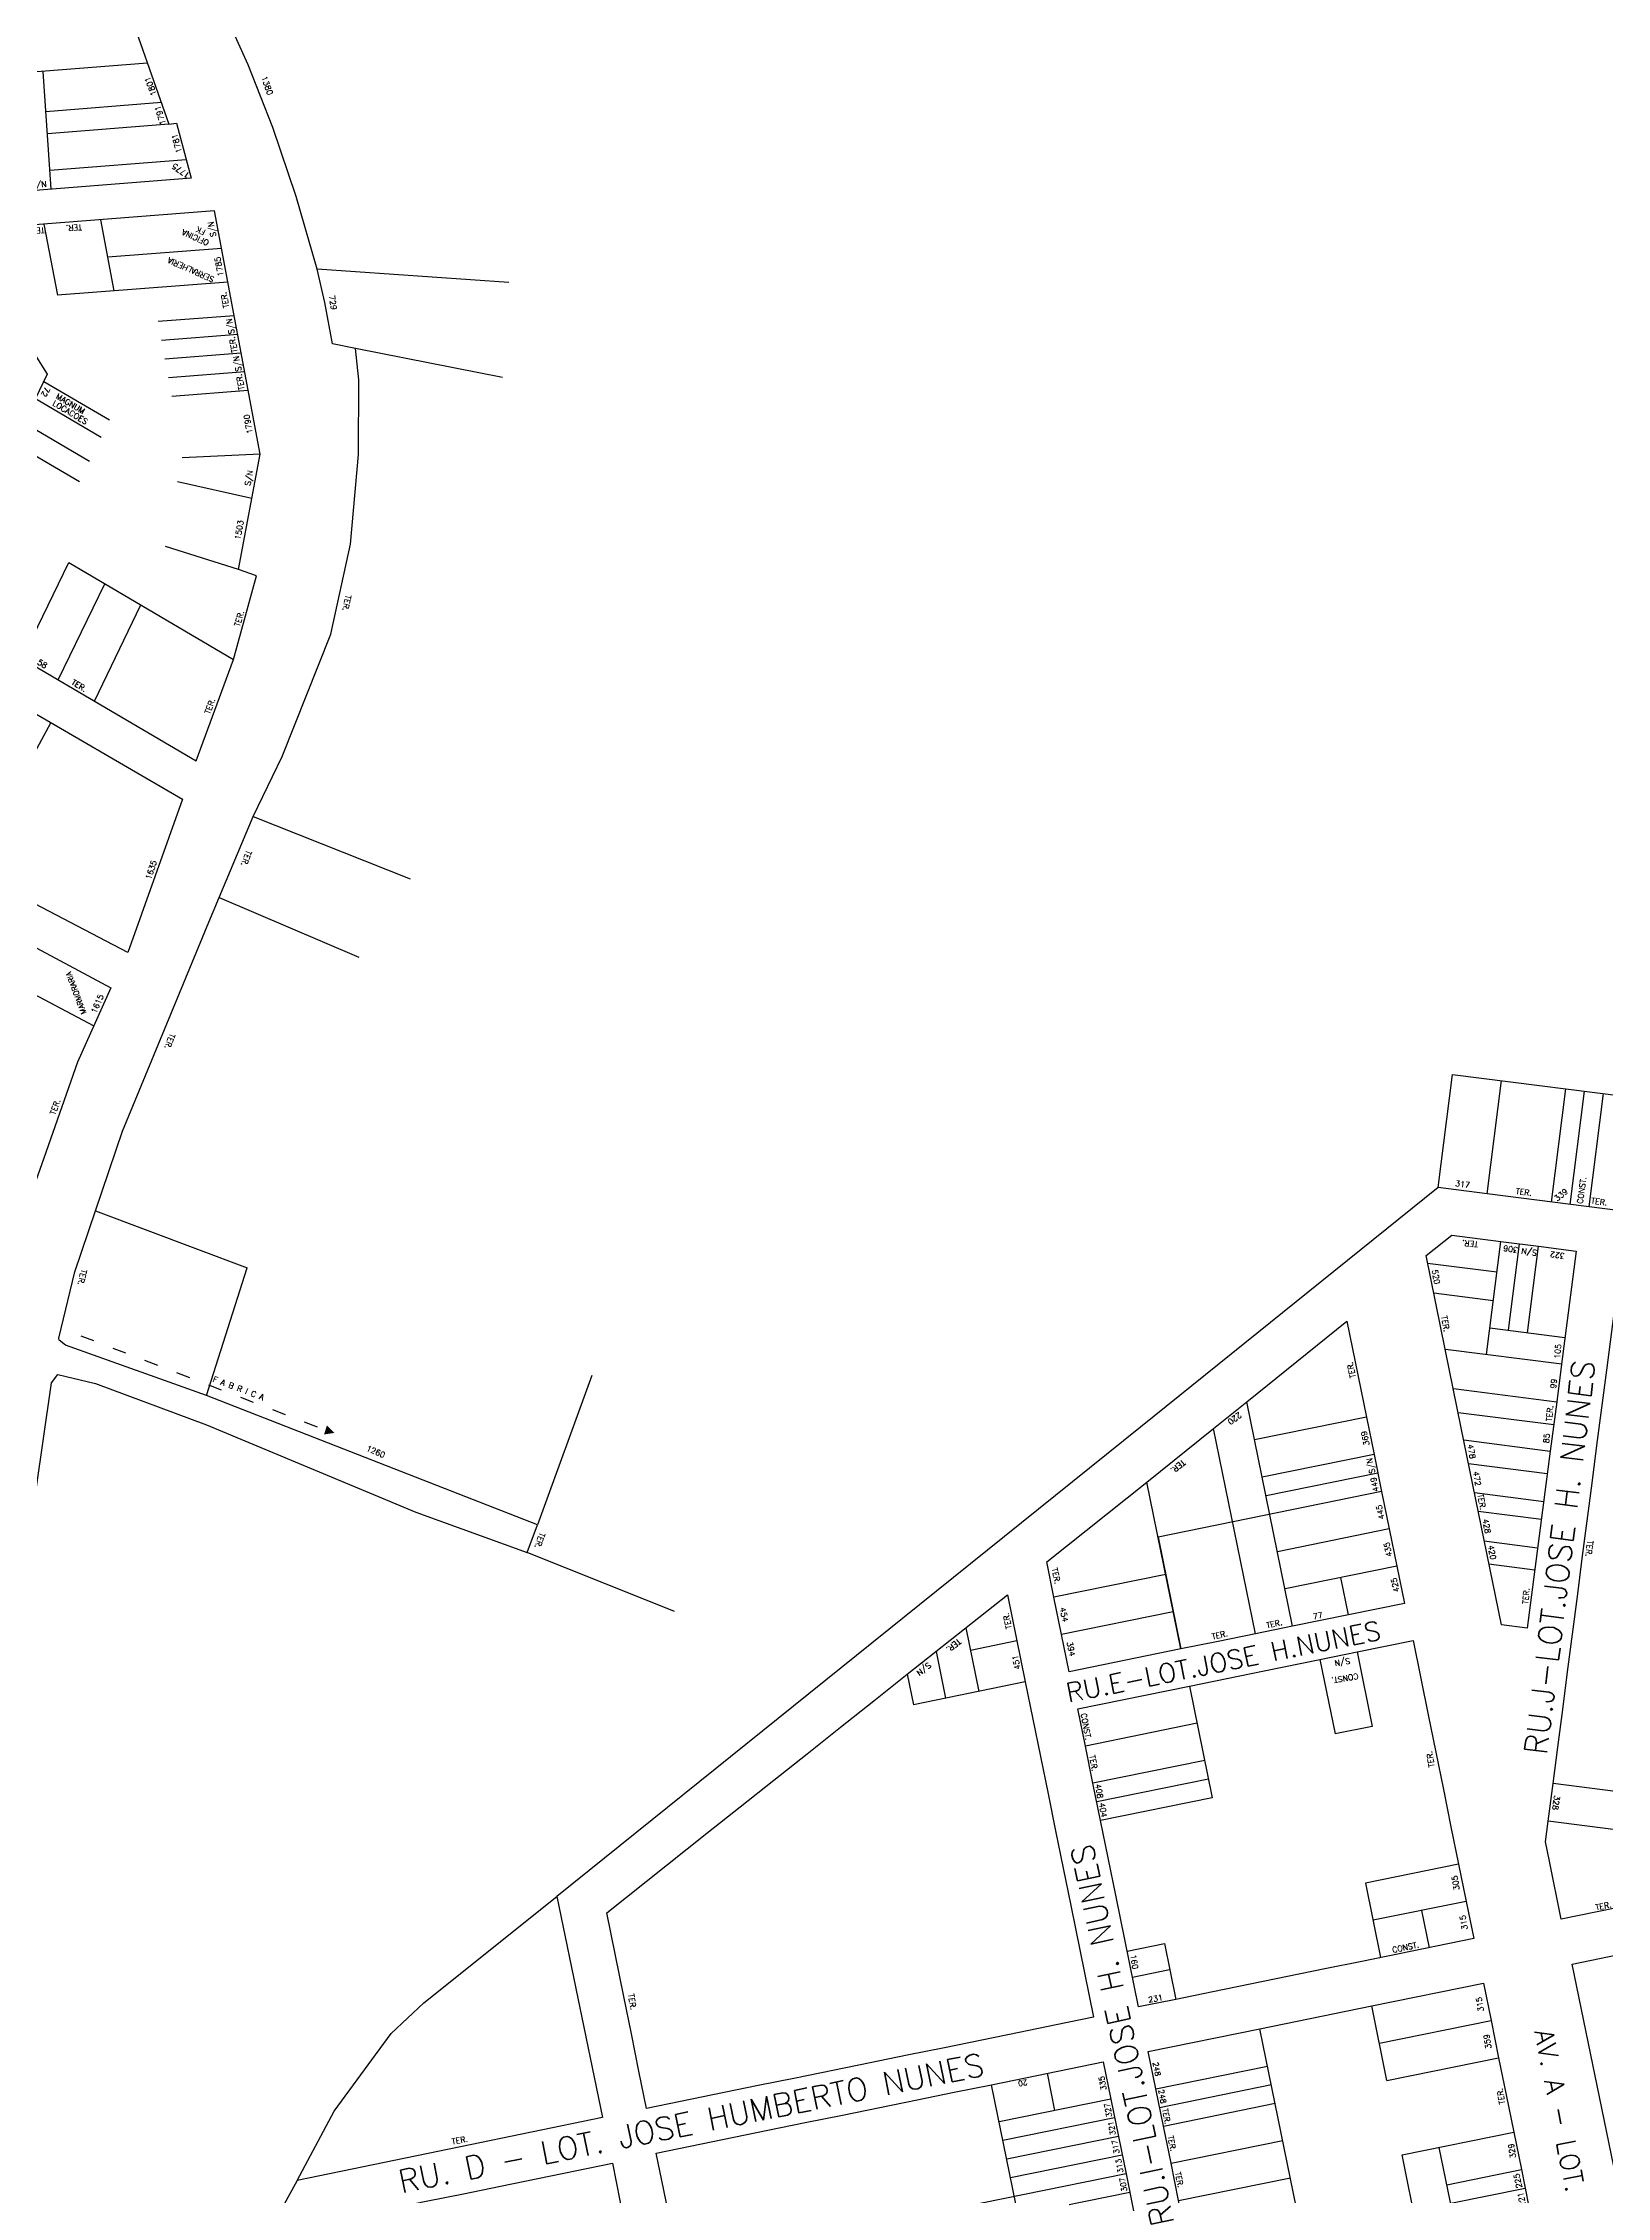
# Model space of a CAD drawing. Extents: x 714896 to 749292, y 8417558 to 8447149.
# Drawn here: x 737931 to 738343, y 8428722 to 8429288 of the extents above; entities that cross this region are included whole.
import ezdxf

# ---------------------------------------------------------------- set-up
doc = ezdxf.new("R2010")
doc.units = 0
doc.header["$MEASUREMENT"] = 0
doc.linetypes.add('ACAD_ISO03W100', pattern=[30, 12, -18])
for name, color, linetype in [('LOTE', 7, 'CONTINUOUS'), ('NUM-PORTA', 7, 'CONTINUOUS'), ('QUADRA', 6, 'CONTINUOUS'), ('TEXTO', 7, 'CONTINUOUS'), ('TEXTODERUA', 3, 'CONTINUOUS')]:
    doc.layers.add(name, color=color, linetype=linetype)
doc.styles.add('ROMANS', font='ROMANS.SHX', dxfattribs={"height": 1.5})

msp = doc.modelspace()

# ---------------------------------------------------------------- hatches: boundary and pattern name
at = {"layer": 'LOTE'}
msp.add_hatch(color=7, dxfattribs=at).paths.add_polyline_path([(738005.03, 8428922.03), (738007.79, 8428922.44), (738005.8, 8428924.41)])

# ---------------------------------------------------------------- linework, layer by layer
at = {"layer": 'LOTE', "color": 7}
for p, q in [((738053.65, 8429224.98), (738003.19, 8429228.45)), ((738051.96, 8429199.96), (738013.29, 8429207.57)), ((737986.39, 8429084.52), (738027.71, 8429068.11)), ((737977.46, 8429063.25), (738014.17, 8429047.52)), ((738301.92, 8429016.71), (738411.15, 8429002.79)), ((737944.91, 8428980.79), (737984.84, 8428965.83)), ((737974.12, 8428932.28), (737984.84, 8428965.83)), ((738075.51, 8428937.5), (738061.17, 8428898.29)), ((738097.23, 8428875.43), (738058.49, 8428890.99))]:
    msp.add_line(p, q, dxfattribs=at)
at = {"layer": 'LOTE', "color": 7, "ltscale": 0.08}
for p, q in [((738310.79, 8428943.09, 477.49), (738314.57, 8428972.8, 477.49)), ((738316.63, 8428949.41, 477.49), (738319.53, 8428972.16, 477.49)), ((738321.59, 8428948.77, 477.49), (738324.49, 8428971.51, 477.49)), ((738295.35, 8428967.09, 477.49), (738313.55, 8428964.77, 477.49)), ((738296.95, 8428959.25, 477.49), (738312.59, 8428957.26, 477.49)), ((738311.67, 8428950.03, 477.49), (738331.45, 8428947.51, 477.49)), ((738300.03, 8428944.46, 477.49), (738330.63, 8428940.56, 477.49)), ((738302.16, 8428934.11, 477.49), (738329.36, 8428930.64, 477.49)), ((738303.35, 8428927.81, 477.49), (738328.5, 8428924.61, 477.49)), ((738304.83, 8428920.57, 477.49), (738327.6, 8428917.67, 477.49)), ((738306.1, 8428914.36, 477.49), (738326.82, 8428911.72, 477.49)), ((738307.64, 8428906.76, 477.49), (738325.88, 8428904.44, 477.49)), ((738308.64, 8428901.86, 477.49), (738325.27, 8428899.74, 477.49)), ((738310.24, 8428894.02, 477.49), (738324.29, 8428892.23, 477.49)), ((738311.47, 8428887.98, 477.49), (738323.54, 8428886.44, 477.49))]:
    msp.add_line(p, q, dxfattribs=at)
at = {"layer": 'LOTE', "color": 7, "linetype": 'ACAD_ISO03W100', "ltscale": 0.3}
msp.add_line((737941.05, 8428947.99), (738005.76, 8428923.08), dxfattribs=at)
at = {"layer": 'LOTE', "color": 7}
for points in [[(737958.62, 8429282.61), (737899.23, 8429277.94)], [(737933.28, 8429249.47), (737931.13, 8429280.45)], [(737962.26, 8429272.23), (737931.87, 8429269.84)], [(737964.25, 8429266.57), (737932.27, 8429264.05)], [(737968.8, 8429257.19), (737932.94, 8429254.37)], [(737949.84, 8429222.73), (737946.33, 8429241.46)], [(737931.37, 8429240.29), (737934.88, 8429221.58)], [(737978.1, 8429233.87), (737948.18, 8429231.58)], [(737979.76, 8429225.03), (737934.88, 8429221.58)], [(737981.42, 8429216.18), (737961.36, 8429214.64)], [(737982.34, 8429211.27), (737962.28, 8429209.73)], [(737983.26, 8429206.35), (737963.2, 8429204.81)], [(737984.18, 8429201.44), (737964.12, 8429199.9)], [(737931.33, 8429198.93), (737948.57, 8429188.81)], [(737985.1, 8429196.52), (737965.04, 8429194.99)], [(737929.15, 8429194.43), (737946.4, 8429184.31)], [(737926.11, 8429188.13), (737943.36, 8429178)], [(737923.5, 8429182.72), (737940.75, 8429172.6)], [(737988.24, 8429179.82), (737967.7, 8429178.84)], [(737986.03, 8429168.1), (737966.51, 8429172.56)], [(737925.65, 8429125.98), (737937.86, 8429151.27)], [(737937.86, 8429151.27), (737981.24, 8429125.82)], [(737982.5, 8429149.43), (737963.3, 8429155.54)], [(737935.14, 8429120.42), (737947.35, 8429145.71)], [(737944.63, 8429114.85), (737956.84, 8429140.14)], [(737923.1, 8429090.52), (737933.2, 8429109.18)], [(737924.18, 8429040.26), (737944.5, 8429029.45)], [(738298.13, 8428986.95), (738301.92, 8429016.71)], [(738311.03, 8428985.3), (738314.82, 8429015.06)], [(738327.89, 8428983.15), (738331.68, 8429012.91)], [(738332.85, 8428982.52), (738336.64, 8429012.28)], [(738337.81, 8428981.89), (738341.6, 8429011.65)], [(737997.94, 8428725.85), (738007.66, 8428744.11), (738022.72, 8428764.54), (738031.28, 8428772.61), (738066.27, 8428800.49)]]:
    msp.add_lwpolyline(points, dxfattribs=at)
at = {"layer": 'LOTE', "color": 7, "linetype": 'CONTINUOUS', "elevation": 477.49}
for points in [[(738259.82, 8428871.61), (738247.8, 8428930.64)], [(738279.24, 8428926.59), (738249.84, 8428920.6)], [(738250.03, 8428869.61), (738239.03, 8428923.59)], [(738281.24, 8428916.79), (738251.84, 8428910.8)], [(738224.44, 8428895.01), (738230.43, 8428865.62), (738221.49, 8428909.49)], [(738283.23, 8428906.99), (738224.44, 8428895.01)], [(738282.23, 8428911.89), (738252.84, 8428905.9)], [(738285.23, 8428897.19), (738255.83, 8428891.2)], [(738226.44, 8428885.21), (738197.04, 8428879.23)], [(738287.22, 8428887.39), (738257.83, 8428881.4)], [(738274.52, 8428874.6), (738272.53, 8428884.4)], [(738228.43, 8428875.42), (738199.04, 8428869.43)]]:
    msp.add_lwpolyline(points, dxfattribs=at)
at = {"layer": 'LOTE', "color": 7, "elevation": 477.49}
for points in [[(738173.86, 8428871.16), (738177.26, 8428854.46)], [(738187.3, 8428867.73), (738175.07, 8428865.24)], [(738166.02, 8428864.94), (738168.52, 8428852.68)], [(738267, 8428862.86), (738271, 8428843.27)], [(738276.8, 8428864.86), (738280.79, 8428845.26)], [(738158.47, 8428858.96), (738160.1, 8428850.96)], [(738189.5, 8428856.95), (738160.1, 8428850.96)], [(738232.71, 8428855.88), (738238.7, 8428826.48)], [(738234.7, 8428846.08), (738205.31, 8428840.09)], [(738280.79, 8428845.26), (738271, 8428843.27)], [(738236.7, 8428836.28), (738207.3, 8428830.29)], [(738237.7, 8428831.38), (738208.3, 8428825.39)], [(738387.86, 8428822.66), (738328.34, 8428830.24)], [(738238.7, 8428826.48), (738209.3, 8428820.49)], [(738386.57, 8428812.74), (738327.06, 8428820.33)], [(738303.48, 8428809.06), (738278.98, 8428804.07)], [(738278.98, 8428804.07), (738282.97, 8428784.47)], [(738305.47, 8428799.26), (738280.98, 8428794.27)], [(738293.72, 8428796.87), (738295.71, 8428787.07)], [(738216.29, 8428786.2), (738226.09, 8428788.19)], [(738226.09, 8428788.19), (738229.08, 8428773.49)], [(738217.68, 8428779.34), (738227.48, 8428781.33)], [(738284.63, 8428752.15), (738280.64, 8428771.75)], [(738263.22, 8428706.97), (738251.24, 8428765.76)], [(738282.64, 8428761.95), (738312.03, 8428767.94)], [(738197.31, 8428744.24), (738195.31, 8428754.04)], [(738223.84, 8428749.98), (738253.24, 8428755.96)], [(738284.63, 8428752.15), (738314.03, 8428758.14)], [(738192.59, 8428692.26), (738180.62, 8428751.05)], [(738224.84, 8428745.08), (738254.24, 8428751.07)], [(738212.01, 8428747.24), (738182.61, 8428741.25)], [(738225.84, 8428740.18), (738255.24, 8428746.17)], [(738213.01, 8428742.34), (738183.61, 8428736.35)], [(738214, 8428737.44), (738184.61, 8428731.45)], [(738288.63, 8428732.56), (738318.02, 8428738.55)], [(738215, 8428732.54), (738185.61, 8428726.55)], [(738227.84, 8428730.38), (738257.23, 8428736.37)], [(738292.62, 8428712.96), (738288.63, 8428732.56)], [(738302.42, 8428714.96), (738298.42, 8428734.55)], [(738216, 8428727.64), (738108.21, 8428705.68)], [(738229.83, 8428720.58), (738259.23, 8428726.57)], [(738300.42, 8428724.75), (738320.02, 8428728.75)], [(738217, 8428722.74), (738187.6, 8428716.75)], [(738301.42, 8428719.86), (738321.02, 8428723.85)]]:
    msp.add_lwpolyline(points, dxfattribs=at)
at = {"layer": 'QUADRA'}
msp.add_lwpolyline([(737930.24, 8429368.82), (737931.24, 8429358.82), (737952.24, 8429300.82), (737964.25, 8429266.57), (737966.24, 8429266.82), (737970.09, 8429252.36), (737882.44, 8429245.47)], dxfattribs=at)
at = {"layer": 'QUADRA', "color": 6}
for points in [[(737929.19, 8428906.9), (737933.38, 8428935.59), (737935.03, 8428937.77), (737944.89, 8428935.44), (737974.1, 8428924.57), (738029.15, 8428901.59), (738058.49, 8428890.99), (738061.17, 8428898.29), (737974.12, 8428932.28), (737937, 8428945.52), (737935.34, 8428946.86), (737935.27, 8428947.31), (737939.45, 8428964.79), (737944.91, 8428980.79), (737952.06, 8429001.77), (737974.71, 8429056.71), (737977.46, 8429063.25), (737986.39, 8429084.52), (737994.03, 8429100.3), (738006.85, 8429132.49), (738012.01, 8429156.11), (738014.14, 8429179.74), (738014.23, 8429199.37), (738013.29, 8429207.57), (738007.25, 8429208.84), (738005.25, 8429219.72), (738003.19, 8429228.45), (737997.67, 8429247.51), (737991.6, 8429265.71), (737985.08, 8429282.19), (737969.69, 8429316.09)], [(738376.33, 8428976.98), (738311.03, 8428985.3), (738298.13, 8428986.95), (738219.81, 8428923.96), (738161.7, 8428877.23), (738107.94, 8428834), (738066.27, 8428800.49), (738072.3, 8428771.25), (738078.25, 8428742.41), (738040.95, 8428734.72), (737997.94, 8428725.85), (737981.18, 8428695.31)]]:
    msp.add_lwpolyline(points, dxfattribs=at)
at = {"layer": 'QUADRA'}
for points in [[(737976.24, 8429243.82), (737976.24, 8429243.82), (737887.24, 8429236.82), (737870.24, 8429213.82), (737814.24, 8429249.82), (737790.59, 8429204.08), (737896.06, 8429143.35), (737927.24, 8429208.82), (737932.24, 8429200.82), (737902.63, 8429139.5), (737971.36, 8429099.16), (737981.24, 8429125.82), (737987.24, 8429147.82), (737982.5, 8429149.43), (737988.24, 8429179.82)], [(737785.66, 8429194.98), (737967.78, 8429089.07), (737953.46, 8429048.75), (737760.98, 8429149.42), (737785.66, 8429194.98)], [(737911.03, 8429059.69), (737948.99, 8429039.49), (737948.99, 8429039.49), (737940.22, 8429019.9), (737931.33, 8428994.7), (737924.05, 8428974.1), (737897.3, 8428987.68), (737873.22, 8428999.9)]]:
    msp.add_lwpolyline(points, close=True, dxfattribs=at)
at = {"layer": 'QUADRA', "color": 6, "elevation": 477.49}
for points in [[(738301.7, 8428974.47), (738314.59, 8428972.8), (738324.51, 8428971.51), (738334.42, 8428970.22), (738330.56, 8428940.47), (738329.36, 8428930.64), (738327.6, 8428917.67), (738321.54, 8428871.06), (738314.74, 8428871.94), (738304.19, 8428923.73), (738302.08, 8428934.09), (738299.97, 8428944.45), (738294.95, 8428969.05), (738301.7, 8428974.47)], [(738274.11, 8428951.79), (738279.24, 8428926.59), (738281.24, 8428916.79), (738283.23, 8428906.99), (738285.23, 8428897.19), (738287.22, 8428887.39), (738289.22, 8428877.59), (738259.82, 8428871.61), (738250.03, 8428869.61), (738240.23, 8428867.61), (738230.43, 8428865.62), (738201.03, 8428859.63), (738199.04, 8428869.43), (738197.04, 8428879.23), (738195.15, 8428888.49), (738221.49, 8428909.49), (738239.03, 8428923.59), (738247.8, 8428930.64), (738274.11, 8428951.79)], [(738184.83, 8428879.85), (738189.5, 8428856.95), (738191.49, 8428847.15), (738193.49, 8428837.36), (738195.49, 8428827.56), (738197.48, 8428817.76), (738199.48, 8428807.96), (738201.47, 8428798.16), (738207.46, 8428768.76), (738207.46, 8428768.76), (738197.66, 8428766.77), (738187.87, 8428764.77), (738178.07, 8428762.78), (738168.27, 8428760.78), (738158.47, 8428758.78), (738148.67, 8428756.79), (738138.87, 8428754.79), (738129.07, 8428752.79), (738119.27, 8428750.8), (738089.88, 8428744.81), (738087.88, 8428754.61), (738085.89, 8428764.41), (738083.89, 8428774.21), (738079.39, 8428796.28), (738105.75, 8428817.18), (738114.54, 8428824.14), (738123.32, 8428831.1), (738132.11, 8428838.07), (738140.9, 8428845.03), (738149.68, 8428852), (738158.47, 8428858.96), (738184.83, 8428879.85)], [(738276.8, 8428864.86), (738291.5, 8428867.85), (738295.49, 8428848.26), (738297.49, 8428838.46), (738299.49, 8428828.66), (738301.48, 8428818.86), (738303.48, 8428809.06), (738305.47, 8428799.26), (738307.47, 8428789.46), (738278.07, 8428783.48), (738268.28, 8428781.48), (738258.48, 8428779.48), (738248.68, 8428777.49), (738238.88, 8428775.49), (738229.08, 8428773.49), (738219.28, 8428771.5), (738213.29, 8428800.89), (738211.3, 8428810.69), (738209.3, 8428820.49), (738207.3, 8428830.29), (738205.31, 8428840.09), (738203.31, 8428849.89), (738232.71, 8428855.88), (738242.51, 8428857.87), (738252.31, 8428859.87), (738267, 8428862.86), (738276.8, 8428864.86)], [(738333.36, 8428782.77), (738386.24, 8428793.68), (738398.36, 8428734.92), (738345.48, 8428724.01), (738333.36, 8428782.77)], [(738310.04, 8428777.74), (738312.03, 8428767.94), (738314.03, 8428758.14), (738316.03, 8428748.34), (738318.02, 8428738.55), (738320.02, 8428728.75), (738322.01, 8428718.95), (738292.62, 8428712.96), (738282.82, 8428710.96), (738273.02, 8428708.97), (738263.22, 8428706.97), (738233.83, 8428700.98), (738231.83, 8428710.78), (738229.83, 8428720.58), (738227.84, 8428730.38), (738225.84, 8428740.18), (738223.84, 8428749.98), (738221.85, 8428759.77), (738251.24, 8428765.76), (738261.04, 8428767.76), (738270.84, 8428769.76), (738280.64, 8428771.75), (738310.04, 8428777.74)], [(738080.88, 8428730.38), (738082.88, 8428720.58), (738084.87, 8428710.78), (738086.87, 8428700.98), (738088.86, 8428691.18), (738090.86, 8428681.38), (738092.86, 8428671.59), (738063.46, 8428665.6), (738053.66, 8428663.6), (738043.86, 8428661.6), (738034.06, 8428659.61), (738024.27, 8428657.61), (738014.47, 8428655.62), (738004.67, 8428653.62), (737994.87, 8428651.62), (737964.95, 8428645.53), (737983.77, 8428679.98), (738002.49, 8428714.41), (738012.29, 8428716.4), (738022.09, 8428718.4), (738031.89, 8428720.4), (738041.68, 8428722.39), (738051.48, 8428724.39), (738080.88, 8428730.38)]]:
    msp.add_lwpolyline(points, close=True, dxfattribs=at)
for points in [[(738354.6, 8428799.47), (738330.51, 8428794.56), (738327.4, 8428809.82), (738326.36, 8428814.95), (738327.06, 8428820.33), (738328.34, 8428830.24), (738329.58, 8428839.79), (738330.87, 8428849.71), (738332.16, 8428859.62), (738333.45, 8428869.54), (738334.74, 8428879.46), (738336.02, 8428889.37), (738337.31, 8428899.29), (738338.6, 8428909.21), (738339.89, 8428919.12), (738341.17, 8428929.04), (738342.46, 8428938.96), (738346.33, 8428968.71)], [(738096.42, 8428713.48), (738094.42, 8428723.28), (738092.43, 8428733.08), (738121.82, 8428739.07), (738131.62, 8428741.07), (738141.42, 8428743.06), (738151.22, 8428745.06), (738161.02, 8428747.06), (738170.82, 8428749.05), (738180.62, 8428751.05), (738210.01, 8428757.04), (738210.01, 8428757.04), (738212.01, 8428747.24), (738214, 8428737.44), (738216, 8428727.64), (738218, 8428717.84)]]:
    msp.add_lwpolyline(points, dxfattribs=at)

# ---------------------------------------------------------------- texts
at = {"layer": 'NUM-PORTA', "color": 7, "style": 'ROMANS'}
for s, height, rotation, p in [('1801', 1.5, 111.4221, (737961.06, 8429274.4)), ('1380', 1.5, 289.8431, (737988.51, 8429278.91)), ('1791', 1.5, 107.3307, (737963.43, 8429266.66)), ('1781', 1.5, 104.8031, (737967.66, 8429259.21)), ('1775', 1.5, 144.4593, (737969.89, 8429253.42)), ('729', 1.5, 279.1668, (738006.33, 8429221.43)), ('1635', 1.5, 71.8542, (737959.49, 8429067.8)), ('1260', 1.5, 336.8332, (738015.98, 8428917.83)), ('S/N', 1.5, 218.1929, (738163.99, 8428862.21, -516.77)), ('451', 1.5, 101.5927, (738188.25, 8428860.36, -39.28)), ('248', 1.448, 281.0134, (738223.03, 8428756.85, -272.47)), ('20', 1.448, 190.3446, (738189.93, 8428752.46, -272.47)), ('335', 1.448, 100.3446, (738210.9, 8428749.73, -272.47)), ('248', 1.448, 281.0134, (738224.5, 8428749.64, -272.47)), ('327', 1.448, 100.3446, (738212.34, 8428742.65, -272.47)), ('321', 1.448, 100.3446, (738213.31, 8428737.91, -272.47)), ('317', 1.448, 100.3446, (738214.31, 8428733.01, -272.47)), ('313', 1.448, 100.3446, (738215.33, 8428727.97, -272.47)), ('307', 1.448, 100.3446, (738216.33, 8428723.07, -272.47))]:
    msp.add_text(s, height=height, rotation=rotation, dxfattribs=at).set_placement(p)
at = {"layer": 'NUM-PORTA', "style": 'ROMANS'}
for s, rotation, p in [('S/N', 4.1221, (737927.99, 8429249.78)), ('S/N', 100.8253, (737976.71, 8429237.05)), ('1785', 100.8253, (737978.64, 8429226.74)), ('S/N', 100.8253, (737981.5, 8429211.53)), ('S/N', 100.8253, (737983.34, 8429201.7)), ('72', 240.3888, (737931.76, 8429197.67)), ('1790', 100.8253, (737986.3, 8429185.32)), ('S/N', 79.4207, (737985.64, 8429171.37)), ('1503', 79.4207, (737982.97, 8429157.21)), ('58', 328.6305, (737929.45, 8429124.69)), ('1615', 66.8388, (737945.09, 8429032.63)), ('317', 352.0363, (738302.52, 8428987.35, 954.98)), ('339', 38.979, (738329.43, 8428983.24, 954.98)), ('306', 172.3172, (738319.18, 8428971.25, 954.98)), ('S/N', 172.3172, (738324.19, 8428970.49, 954.98)), ('322', 172.3172, (738331.49, 8428969.65, 954.98)), ('520', 280.0258, (738296.47, 8428965.23, 1432.47)), ('105', 84.3526, (738330.12, 8428941.88, 954.98)), ('99', 84.3526, (738329.11, 8428934.04, 954.98)), ('220', 216.5238, (738245.71, 8428927.97, 477.49)), ('369', 102.1243, (738280.07, 8428919.29, 477.49)), ('478', 280.0258, (738305.82, 8428919.31, 1432.47)), ('85', 84.3526, (738327.24, 8428919.67, 954.98)), ('S/N', 102.1243, (738281.57, 8428911.94, 477.49)), ('449', 102.1243, (738282.54, 8428907.15, 477.49)), ('472', 280.0258, (738307.28, 8428912.19, 1432.47)), ('445', 102.1243, (738284.02, 8428899.88, 477.49)), ('428', 280.0258, (738309.82, 8428899.68, 1432.47)), ('435', 102.1243, (738286.03, 8428890.02, 477.49)), ('420', 280.0258, (738311.23, 8428892.78, 1432.47)), ('425', 102.1243, (738287.93, 8428880.7, 477.49)), ('454', 282.1243, (738198.55, 8428876.39, 477.49)), ('77', 12.1243, (738265.34, 8428873.32, 954.98)), ('394', 282.1243, (738200.39, 8428867.36, 477.49)), ('S/N', 189.4201, (738274.82, 8428863.26, 954.98)), ('408', 279.4201, (738207.89, 8428830.01, 477.49)), ('404', 279.4201, (738208.9, 8428825.06, 477.49)), ('328', 262.3695, (738328.67, 8428827.2, 1432.47)), ('305', 99.4201, (738303.76, 8428802.32, 954.98)), ('315', 99.4201, (738305.88, 8428791.92, 954.98)), ('160', 279.4201, (738217.12, 8428785.12)), ('231', 9.4201, (738221.98, 8428772.62)), ('315', 99.4201, (738310.14, 8428770.4, 954.98)), ('359', 99.4201, (738312.14, 8428760.6, 954.98)), ('329', 99.4201, (738318.6, 8428731.86, 954.98)), ('225', 101.9738, (738320.21, 8428724.01, 954.98)), ('221', 101.9738, (738321.21, 8428719.11, 954.98))]:
    msp.add_text(s, height=1.5, rotation=rotation, dxfattribs=at).set_placement(p)
at = {"layer": 'TEXTO', "style": 'ROMANS'}
for s, height, rotation, p in [('TER.', 1.5, 183.4644, (737931.49, 8429239.46)), ('TER.', 1.5, 183.4644, (737941.33, 8429240.24)), ('OFICINA', 1.5, 156.1499, (737974.93, 8429235.93)), ('FK', 1.5, 156.1499, (737974, 8429238.71)), ('SERRALHERIA', 1.5, 156.1499, (737976.31, 8429226.31)), ('TER.', 1.5, 100.8253, (737980.1, 8429218.37)), ('TER.', 1.5, 100.8253, (737982.3, 8429206.64)), ('MAGNUM', 1.5, 329.4974, (737934.31, 8429194.58)), ('TER.', 1.5, 100.8253, (737984.14, 8429196.83)), ('LOCACOES', 1.5, 329.4974, (737933.44, 8429192.75)), ('TER.', 1.5, 257.9372, (738010.74, 8429142.88)), ('TER.', 1.5, 73.7892, (737982.86, 8429134.32)), ('TER.', 1.5, 328.6305, (737938.41, 8429119.43)), ('TER.', 1.5, 69.7349, (737974.98, 8429111.28)), ('TER.', 1.5, 248.8729, (737984.68, 8429075.77)), ('MARMORARIA', 1.4, 110.6145, (737942.56, 8429032.85)), ('TER.', 1.5, 248.8729, (737964.54, 8429027.63)), ('TER.', 1.5, 70.1472, (737934.3, 8429005.9)), ('TER.', 1.5, 352.0363, (738318.46, 8428985.32, 954.98)), ('CONST.', 1.5, 82.0363, (738336.12, 8428982.6, 954.98)), ('TER.', 1.5, 352.0363, (738338.3, 8428982.79, 954.98)), ('TER.', 1.5, 174.3526, (738308.69, 8428972.74, 954.98)), ('TER.', 1.5, 255.6668, (737941.24, 8428965.59)), ('TER.', 1.5, 280.0258, (738298.94, 8428953.12, 1432.47)), ('TER.', 1.5, 102.1243, (738276.45, 8428937.06, 477.49)), ('F A B R I C A', 1.5, 339.3143, (737975.64, 8428935.99)), ('TER.', 1.5, 84.3526, (738327.98, 8428925.39, 954.98)), ('TER.', 1.5, 218.2369, (738230.84, 8428915.5, 954.98)), ('TER.', 1.5, 280.0258, (738308.48, 8428906.26, 1432.47)), ('TER.', 1.5, 250.8087, (738061.81, 8428896.39)), ('TER.', 1.5, 262.3695, (738337.42, 8428894.2, 1432.47)), ('TER.', 1.5, 282.1243, (738196.44, 8428886.75, 477.49)), ('TER.', 1.5, 84.3526, (738321.75, 8428877.37, 954.98)), ('TER.', 1.5, 12.1243, (738253.08, 8428871.05, 954.98)), ('TER.', 1.5, 12.1243, (738238.74, 8428868.13, 954.98)), ('CONST.', 1.5, 189.4201, (738276.98, 8428859.23, 954.98)), ('CONST.', 1.5, 280.2351, (738204.1, 8428848.6, 477.49)), ('TER.', 1.5, 280.2351, (738206.35, 8428837.55, 477.49)), ('TER.', 1.5, 99.4201, (738297.17, 8428834.67, 954.98)), ('TER.', 1.5, 10.7423, (738339.66, 8428796.9, 954.98)), ('CONST.', 1.5, 11.709, (738286.21, 8428785.71, 954.98)), ('TER.', 1.5, 279.4201, (738085.03, 8428774.83, 954.98)), ('TER.', 1.5, 99.4201, (738315.72, 8428746.03, 954.98)), ('TER.', 1.5, 9.9603, (738038.78, 8428735.33, 954.98))]:
    msp.add_text(s, height=height, rotation=rotation, dxfattribs=at).set_placement(p)
at = {"layer": 'TEXTO', "color": 7, "style": 'ROMANS'}
for height, rotation, p in [(1.5, 101.5927, (738185.92, 8428871.06, -39.28)), (1.5, 218.1929, (738171.85, 8428868.44, -516.77)), (1.448, 281.0134, (738225.53, 8428744.61, -272.47)), (1.448, 281.0134, (738226.98, 8428737.49, -272.47)), (1.448, 281.0134, (738228.93, 8428727.93, -272.47))]:
    msp.add_text('TER.', height=height, rotation=rotation, dxfattribs=at).set_placement(p)
at = {"layer": 'TEXTODERUA', "style": 'ROMANS'}
for s, height, rotation, p in [('RU.J-LOT.JOSE H. NUNES', 6, 82.9969, (738326.69, 8428837.51)), ('RU.E-LOT.JOSE H.NUNES', 5, 11.4137, (738200.85, 8428851.52)), ('RU.I-LOT.JOSE H. NUNES', 6, 102.1147, (738228.67, 8428714.62)), ('AV. A - LOT. JOSE H. NUNES', 5, 281.202, (738323.39, 8428765.1)), ('RU. D - LOT. JOSE HUMBERTO NUNES', 6, 11.4137, (738025.34, 8428722.52))]:
    msp.add_text(s, height=height, rotation=rotation, dxfattribs=at).set_placement(p)

doc.saveas('drawing.dxf')
